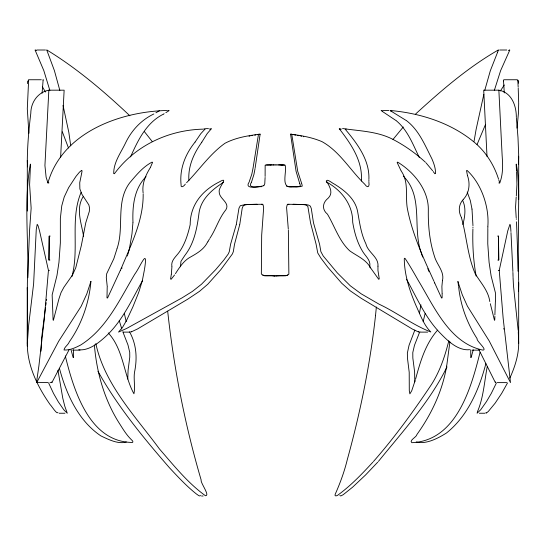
<?xml version="1.0" encoding="UTF-8"?>
<svg xmlns="http://www.w3.org/2000/svg" width="546" height="546" viewBox="0 0 546 546"><rect width="100%" height="100%" fill="white"/><g stroke="black" fill="none" stroke-linecap="round" stroke-linejoin="round"><path stroke-width="0.82" d="M57.978 412.483C57.03 415.001 51.112 405.166 50.225 404.757C37.688 386.8 27.163 365.806 27.307 343.427L27.361 283.142L29.607 229.9L31.149 208.149L29.607 184.719L30.501 164.346M127.764 379.088L128.071 370.393L129.771 357.159L129.73 352.354L127.996 345.011L122.83 331.743M188.896 180.46C187.899 166.653 193.666 153.638 201.522 142.636M285.073 165.158C287.38 171.662 279.593 189.366 293.025 186.821M288.356 230.187L288.875 274.147C286.582 277.327 280.378 274.945 276.945 275.894M361.438 180.999L361.438 180.392M368.891 181.456L368.891 180.146M518.106 269.192L518.7 198.048M509.834 378.139C514.762 367.212 518.645 355.48 518.693 343.366L518.673 281.101M27.3 211.09L27.3 160.401C27.477 144.622 28.911 128.876 30.808 113.22C30.856 102.348 37.858 92.233 48.847 90.179L64.141 90.179L60.613 157.439M518.7 284.275L518.509 291.407M368.891 182.193C369.792 187.148 367.472 188.397 364.605 184.07C350.245 170.277 339.735 151.447 322.01 141.653C312.073 137.387 301.249 135.476 290.581 134.173L296.062 171.267L299.74 183.647M472.966 225.71L472.003 209.138M518.693 343.366L518.277 331.756M497.556 236.111L498.498 236.111L498.744 260.046L497.802 260.046M487.871 226.16C489.318 206.033 480.958 183.122 467.001 170.366M49.918 260.046L48.963 260.046L49.215 236.111L50.171 236.111M414.776 381.886L414.612 371.915L412.844 358.06L412.79 352.566L414.489 345.243L419.813 331.702M487.871 226.467L487.851 227.975M265.117 176.481L265.158 165.185M472.952 227.068L472.945 227.675M265.103 177.436L264.769 183.777L263.902 185.64M472.918 228.883C472.406 244.656 473.3 260.531 476.139 276.071M487.837 228.576L487.769 243.816L489.093 262.428L491.141 276.071L495.42 292.813L495.454 300.778M27.307 343.427L28.672 325.095L33.634 283.613L36.261 229.504L37.203 224.29L38.138 225.914L39.633 231.306L48.451 270.379L44.13 320.488L38.889 365.97L36.521 382.309L48.048 382.616M132.965 222.092C132.337 206.129 134.159 188.663 146.028 176.72M498.348 50.096L497.693 51.972M516.147 164.346L516.468 170.25M132.958 222.352L131.975 233.831L129.498 248.239M509.78 50.096L500.6 70.659L494.314 90.513M518.086 269.854L518.052 271.178M470.713 349.754L470.788 357.487M48.963 260.046L49.215 236.111M369.751 267.322L369.799 266.216M369.806 266.114C370.72 260.647 366.284 256.866 363.397 252.621C357.473 243.536 354.45 232.828 352.689 222.208C352.893 204.764 341.564 190.295 326.795 182.146M51.693 381.934L51.863 382.616L69.049 349.843M144.56 268.946C148.157 246.178 140.459 266.564 134.794 274.147C119.635 299.495 106.709 328.59 80.733 344.97C75.669 347.604 69.874 350.416 64.025 349.986C64.073 347.242 68.489 344.69 69.41 341.68C81.873 324.037 89.182 302.218 90.923 281.402M377.968 266.114C378.801 257.05 367.806 252.382 365.881 243.748C360.845 233.442 359.555 222.058 357.507 210.961C354.982 198.792 344.765 190.561 334.746 184.309C332.405 183.381 327.156 178.494 326.317 180.89C329.422 186.097 333.783 192.82 328.139 198.198C322.57 202.498 321.601 209.398 327.45 214.168C334.705 226.358 339.059 240.895 349.652 250.771C356.947 256.054 366.093 259.466 370.577 267.881M377.962 266.216L377.955 270.475L378.76 275.45M48.847 90.179L44.929 165.513L46.117 177.218L47.925 182.937L48.881 182.937M518.468 164.537L518.693 155.665M42.09 93.23L43.134 79.846M397.133 162.476L400.982 170.618M376.358 307.009L375.539 315.383M516.311 195.925L516.939 184.316L516.571 171.976M379.258 279.02L378.835 275.873M516.202 197.092L515.554 207.098L516.195 217.758M517.028 128.112L518.461 112.988L518.686 102.989M495.406 301.228L494.881 314.974M375.498 315.731C370.168 364.353 360.333 412.407 347.317 459.541C344.424 471.491 340.192 483.039 335.203 494.246C334.111 496.956 337.53 495.741 338.52 494.621C351.228 485.257 362.21 473.744 372.87 462.162M449.911 341.81L446.792 365.26M466.55 170.734L467.403 175.246M474.051 141.373L476.092 129.511L483.824 94.417M255.187 167.69L260.128 134.173C248.15 135.585 235.783 137.599 224.979 143.27C209.985 153.911 199.406 169.656 186.589 182.705M442.485 280.501C444.656 271.492 436.568 264.469 434.343 255.958C429.572 241.298 428.098 225.757 428.317 210.394C428.931 189.988 413.418 171.615 397.556 162.08M45.495 307.575L41.619 337.988L41.032 351.201M45.83 305.139L46.164 302.73M46.485 300.45L46.642 299.304M255.078 168.475L253.924 174.44L251.529 182.03M442.444 280.753L441.891 286.473L442.123 293.509M144.472 269.547L142.329 280.644L138.848 291.994M487.168 366.96C484.418 381.572 483.531 396.935 477.839 410.817M253.091 167.806L258.497 134.173M253.023 168.257L251.829 174.099L249.235 181.729M420.925 304.859L420.85 305.357M420.768 305.856L420.57 307.098M420.488 307.596L419.389 313.568M446.717 365.677C442.615 390.581 431.64 413.964 417.007 434.377C416.769 437.08 408.688 440.465 411.834 442.69C456.504 440.738 471.143 387.994 480.07 352.293M171.362 273.99L171.915 266.871M171.308 274.29L170.584 279.047M28.883 133.217L27.3 108.77L28.645 79.784M126.372 441.987C118.298 444.492 108.367 439.455 100.914 435.906C78.235 420.727 66.346 394.075 59.48 368.516M200.573 495.522C199.543 496.84 197.686 494.669 196.615 494.144C186.78 486.377 178.235 477.122 169.683 468.018C143.386 437.762 117.472 406.361 97.952 371.253M425.102 313.575L423.184 321.533M71.881 276.685C79.539 249.037 69.82 219.076 81.115 192.335M458.251 282.644L462.298 294.847L467.431 306.224L489.182 340.922L510.503 382.61L503.153 318.25L499.235 270.379L507.753 230.91L509.957 224.29L510.53 225.887L510.933 231.518M473.259 349.822L471.116 357.528M129.429 248.519L129.334 248.935M239.79 224.358L242.192 208.313L243.161 205.958L244.574 205.091L247.045 204.579L257.07 204.252M239.721 224.638L234.527 244.246L233.313 251.686L232.391 253.958L220.823 269.663L207.787 284.227L199.495 291.352L187.681 299.215L137.442 329.006L130.808 332.091L131.115 331.347M129.272 249.208L129.136 249.761M484.712 90.513L490.349 70.666L497.604 52.225M494.751 320.052L494.894 316.339M462.851 224.529C464.974 216.632 466.304 207.78 462.523 200.17M435.469 173.662C435.804 168.557 433.858 163.384 431.866 158.729C425.027 145.379 419.171 130.59 407.002 121.048M81.634 173.567L82.091 170.748M448.812 340.82C445.01 356.108 439.919 371.314 431.374 384.65C413.506 411.322 394.628 437.421 373.423 461.547M43.032 80.091L43.12 79.784M117.021 248.655C124.481 227.307 115.39 201.952 129.695 182.862C136.186 175.184 143.066 166.714 152.143 162.08M129.074 250.041L128.685 251.556M81.525 174.003L79.736 182.644L79.866 188.909L81.927 194.294L88.834 204.886L89.571 207.951L89.326 211.404L85.749 222.843L81.347 245.495L75.792 267.656L72.516 274.966L63.889 287.264L61.022 292.622L58.927 298.88L53.419 320.168M116.953 248.935L113.821 258.736L106.695 273.723L106.293 277.436L107.2 286.172M236.322 224.358L238.977 208.162L240.308 205.692L245.659 204.457L262.865 204.259M236.254 224.638L230.589 244.246L229.272 251.686L228.269 253.958L223.833 260.039L215.677 269.663L201.508 284.227L192.499 291.352L182.03 297.884L126.713 328.412L118.523 332.091L122.618 327.231L126.597 320.345L132.903 306.838L138.67 292.492M73.471 357.459L73.539 349.733M128.61 251.836L128.228 253.214M442.11 297.904L442.144 293.83M127.907 254.32L128.071 253.767M415.54 379.279C420.256 361.902 425.334 344 437.544 330.187M47.925 182.937C62.026 132.828 119.199 111.657 166.803 110.483M485.872 363.691C479.026 389.544 467.915 415.916 446.451 433.012C438.076 438.288 426.092 444.615 416.209 441.98M415.158 380.521L411.732 390.759L409.882 393.871L409.288 390.629L409.207 372.304L407.459 358.06L407.364 353.037L409.063 345.243L414.844 330.091M469.608 349.679C458.476 350.901 448.293 341.468 440.868 333.763C425.47 318.359 417.014 297.939 406.511 279.231M127.382 255.978L127.559 255.426M485.94 412.489L486.097 413.233L488.308 411.472L495.092 403.221L501.658 393.413L507.541 382.889M90.909 281.436L86.794 293.939L81.115 306.367L58.715 341.168L36.684 382.616M251.433 182.296C246.901 188.943 258.081 186.452 261.862 186.664M477.102 144.437L485.476 124.536M249.017 182.296C243.809 190.056 259.971 186.602 263.759 185.708M498.798 182.937L499.74 182.937C502.968 174.802 502.921 165.841 502.238 157.255M518.441 83.217L518.666 81.763L517.874 80.221M447.017 366.878C429.777 401.904 402.791 431.299 378.405 461.425M30.337 164.107C23.771 200.129 28.638 240.615 27.86 277.743M496.437 382.889L491.284 393.413L486.418 401.665L480.719 409.739L477.102 413.233L477.641 411.199M130.542 156.927C137.824 140.527 146.396 122.591 163.309 114.23M121.151 268.605C131.026 244.738 143.509 220.372 143.168 193.932M121.096 268.728L120.359 270.318M120.27 270.495L107.535 298.048M83.388 196.321C75.341 208.736 81.613 223.259 83.593 236.493M121.806 268.434L122.058 267.915M142.417 280.849C131.183 300.798 121.744 322.57 104.068 337.919C97.427 343.857 88.152 350.832 78.795 349.768M150.375 167.479L152.539 162.476M150.198 167.806C145.516 175.45 141.878 183.729 143.127 192.991M500.361 90.984L504.286 84.999M209.855 238.343C215.97 229.218 218.912 218.284 225.907 209.753C230.303 202.552 218.939 198.717 219.212 191.864C218.079 187.49 229.825 175.798 219.26 181.948C202.156 190.527 190.206 204.921 190.179 224.659C187.981 234.309 184.971 244.069 179.177 252.225C175.928 256.722 170.721 260.565 171.901 266.537M28.522 80.214L27.389 81.92L27.539 83.606M209.411 239.087L208.067 241.332M207.739 241.878L207.965 241.503M207.5 242.267C203.822 249.42 197.365 253.139 190.643 256.954C183.968 260.401 179.559 267.274 175.437 273.662M201.808 142.178L201.542 142.602M201.897 142.035L207.282 133.47L211.329 128.822M195.106 142.035L200.771 133.709L204.805 129.341M195.059 142.103C185.34 154.088 179.457 168.837 181.06 184.507C180.467 188.704 184.2 186.125 185.333 184.077M174.556 274.959L171.137 279.293M115.704 172.024C136.377 145.059 169.028 130.023 202.778 129.156M463.527 199.181C469.43 192.745 470.304 183.586 467.485 175.573M463.336 199.447C458.599 204.327 458.19 211.186 461.274 217.253M115.363 172.502L114.339 173.764M392.997 139.448L403.296 126.972M185.237 254.886C194.376 242.963 197.167 227.634 199.01 213.076C200.887 199.078 212.285 189.373 223.567 182.289M184.903 255.316L180.958 261.336L180.48 266.762M377.743 462.162L365.608 474.931L352.566 487.209L343.154 494.737L340.765 495.959L339.844 495.522M205.337 128.836L205.037 129.122M415.588 114.032C441.229 90.568 468.058 67.363 498.28 50M287.769 274.904L286.909 275.327M165.875 112.647L168.878 110.79M164.162 113.711L163.609 114.053M155.91 112.783L159.48 110.736M153.842 113.971C141.387 119.895 131.682 130.207 125.648 142.738C121.048 152.546 113.472 162.305 113.732 173.669M211.125 128.754L209.275 129.109M508.319 50.519L509.698 50M205.16 128.74L203.515 129.061M81.668 170.359L79.504 172.12L76.017 176.338L68.625 187.66L64.223 196.99L61.766 205.808L60.353 218.414L60.353 242.881L58.954 262.421L56.975 275.457L52.15 294.901L53.105 320.065M249.058 136.254L249.966 136.056M251.781 135.681L252.279 135.579M254.764 135.101L255.76 134.923M286.329 275.45L278.071 275.887M257.398 134.63L260.128 134.173M167.602 110.592L169.014 110.476M265.513 165.015L270.393 164.926M300.157 186.657L302.266 186.104L301.842 183.968M300.041 186.664L296.26 186.814M287.469 204.272L304.941 204.484L308.394 205.009L310.319 206.095L311.275 208.47L313.479 222.788L319.628 244.458L320.877 251.651L323.177 255.931L337.332 272.898L350.327 285.811L361.254 293.864L379.142 304.218C396.608 312.387 413.029 325.143 430.821 331.982C423.908 325.259 420.249 314.796 416.182 305.958C409.78 291.168 404.49 275.43 404.279 259.173C404.149 258.504 404.77 257.821 405.2 258.633C409.903 265.69 414.073 273.102 418.284 280.46C434.179 306.722 449.686 343.4 483.053 350.136C487.598 349.877 476.092 340.752 477.054 338.595C466.967 322.952 460.442 305.153 458.633 286.595M266.53 164.967L271.096 164.926M295.932 186.821L288.035 186.555M35.203 50L36.493 50.519M276.406 275.894L277.286 275.894M270.297 164.926L272.215 164.919M293.209 186.834C295.666 186.705 302.525 187.626 299.747 183.674M288.916 204.252L287.141 204.886L286.575 207.487L288.302 229.156M275.969 275.901L276.542 275.894M271.683 164.919L274.085 164.919M36.732 50.007L45.454 50.007M499.645 50.007L506.77 50.007M29.163 79.75L41.312 79.75M503.91 79.75L517.239 79.75M516.332 117.431C516.434 105.835 511.704 92.506 498.86 90.179L483.708 90.179L487.018 156.511M383.231 110.483L388.909 110.483M206.211 128.631L208.456 128.631M342.526 128.631L343.905 128.631M273.321 164.919L276.044 164.919M48.451 270.379L49.406 270.379M498.293 270.379L499.235 270.379M275.819 275.901L274.549 275.901L275.061 275.901M123.259 332.118L129.388 332.118M420.161 332.118L427.627 332.118M72.604 350.136L80.037 350.136M472.031 350.136L479.402 350.136M497.276 382.616L506.681 382.616M59.098 413.24L64.926 413.24M479.347 413.24L484.882 413.24M201.529 496L203.112 496M275.866 164.919L278.385 164.919M293.127 204.252L304.259 204.661L306.511 205.262L307.855 206.422L310.524 222.788L316.045 243.98L317.738 252.935L320.877 258.074L327.777 267.212L341.769 283.292L350.375 290.929L361.295 298.369L412.373 329.067L418.755 332.105L418.495 331.367M49.952 382.616L51.843 382.616M278.057 164.919L279.702 164.926M273.676 275.894L274.836 275.901M279.259 164.926L280.685 164.933M261.316 204.252L263.158 204.989L263.657 207.821L261.677 235.19L261.35 273.935C263.452 277.607 270.516 274.774 274.044 275.894M280.166 164.926L282.139 164.94M390.213 110.476C421.3 113.268 452.832 123.389 476.59 144.212M280.815 164.933L281.709 164.94M381.122 110.476L382.514 110.592M273.246 275.894L264.414 275.457M281.6 164.94L284.78 165.022M281.886 164.94L282.651 164.947M282.262 164.947L282.821 164.953M282.5 164.953L284.213 165.022M346.471 129.054C361.67 131.054 377.525 131.839 391.55 138.684C403.842 144.902 415.274 152.907 425.409 162.23M346.341 129.033L344.956 128.76M341.387 129.136L340.806 129.054M340.622 129.027L339.414 128.76M290.581 134.173L293.304 134.63M293.85 134.726L295.932 135.101M46.895 50C77.027 68.366 104.252 91.619 129.88 115.793M297.427 135.388L298.908 135.681M300.723 136.056L301.624 136.247M287.578 186.459L286.432 186.084M303.344 136.643L303.753 136.739M263.445 275.211L262.926 274.877M390.315 110.763L390.847 111.043M390.861 111.056L391.796 111.589M391.967 111.691L406.613 120.741M381.736 111.063L382.582 111.589M326.255 181.818L326.685 182.084M382.739 111.691L396.314 120.741M378.685 279.279L370.618 267.936M396.642 121.028C407.896 130.514 413.049 144.71 419.314 157.541M434.882 173.771L433.183 171.54M345.29 129.368L344.744 128.856M476.979 144.574C487.134 153.904 494.417 166.08 498.566 179.184M345.502 129.566C357.302 143.666 369.731 160.067 368.891 179.422M441.571 298.048L434.773 283.142M426.044 162.858L432.609 170.727M339.721 129.368L339.216 128.849M339.946 129.6C350.873 143.878 362.148 160.203 361.438 179.006M403.323 176.153C423.86 196.778 412.25 227.696 421.157 252.648M144.342 131.566L152.279 141.605M108.245 332.923C123.765 349.631 123.703 375.375 133.941 393.775C135.401 386.861 133.504 379.484 134.473 372.488C137.387 358.579 136.636 344.376 129.47 331.743M494.437 320.154L490.328 303.753M42.329 86.589L45.454 92.056M73.13 357.507L71.048 349.836M401.173 170.987C408.981 181.927 405.255 195.673 407.261 208.026C412.087 233.606 423.164 257.48 433.865 281.04M478.862 349.59L495.386 382.616L495.536 381.913M427.743 268.68L428.112 269.465M467.199 192.028L470.297 200.505L471.997 209.05M428.351 269.99L428.569 270.488M434.166 281.729L434.459 282.418M62.34 131.804L68.482 147.973M434.712 282.999L434.555 282.644M48.642 383.005L53.569 393.516L58.258 401.74L63.78 409.773L67.281 413.233L64.742 406.074L62.783 398.246L57.951 370.263M503.48 80.105L503.48 80.897M516.291 164.107L517.615 172.065L518.454 183.217M428.876 271.246L429.074 271.758M301.699 183.606L297.707 171.267L291.728 134.173M461.384 217.567C466.693 236.077 467.492 256.013 475.273 273.819C480.678 282.746 488.356 290.711 489.796 301.549M121.819 329.013L119.233 320.57M422.324 256.504L422.515 257.057M517.82 80.105L517.813 80.781M498.867 180.119L499.74 182.937M421.799 254.859L421.969 255.412M106.982 297.898L107.214 286.643M421.635 254.306L421.314 253.201M458.094 282.077L457.903 281.422L458.524 285.872M126.201 321.567L124.345 313.595M65.302 355.937C73.662 390.049 89.305 442.356 132.623 442.444C133.64 441.27 131.525 440.076 130.951 439.271C126.576 434.916 123.307 429.62 120.038 424.426C104.641 400.709 96.69 373.007 94.383 344.997M95.816 343.605C104.818 384.807 135.265 416.079 159.459 448.969C173.758 465.41 187.674 482.889 205.426 495.727C210.531 495.973 200.123 482.487 201.146 479.968C184.937 424.89 173.853 368.25 167.683 311.172M49.87 90.472L43.837 70.652L35.121 50.109M59.855 90.472L54.416 70.652L46.792 50.109M63.036 105.398L68.837 132.405L70.727 145.816M503.753 328.555L503.815 329.122M516.4 118.12L517.99 137.558L518.693 155.194M503.508 81.156L503.951 87.183M516.277 218.728L516.332 219.376M518.161 330.248L513.452 285.469L513.056 277.382M502.197 156.695L498.86 90.179M517.833 81.02L518.181 87.183M27.525 166.871L27.3 160.401M516.509 221.812L518.632 278.89M516.489 170.611L516.53 171.185M503.978 87.681L504.251 92.922M510.981 232.596L512.871 271.226M27.58 297.031L27.3 287.633M518.215 88.199L518.673 102.402M512.906 271.963L512.919 272.338M518.523 184.841L518.536 185.347M512.94 273.02L513.042 276.699M518.55 185.681L518.632 189.025M518.639 279.409L518.659 280.473M518.639 189.633L518.68 192.54M498.498 236.111L498.744 260.046M518.693 282.835L518.7 283.988M518.686 193.68L518.7 197.788M361.438 179.422L361.438 180.05M27.3 287.394L27.314 346.027M518.7 156.572L518.7 199.59"/></g></svg>
